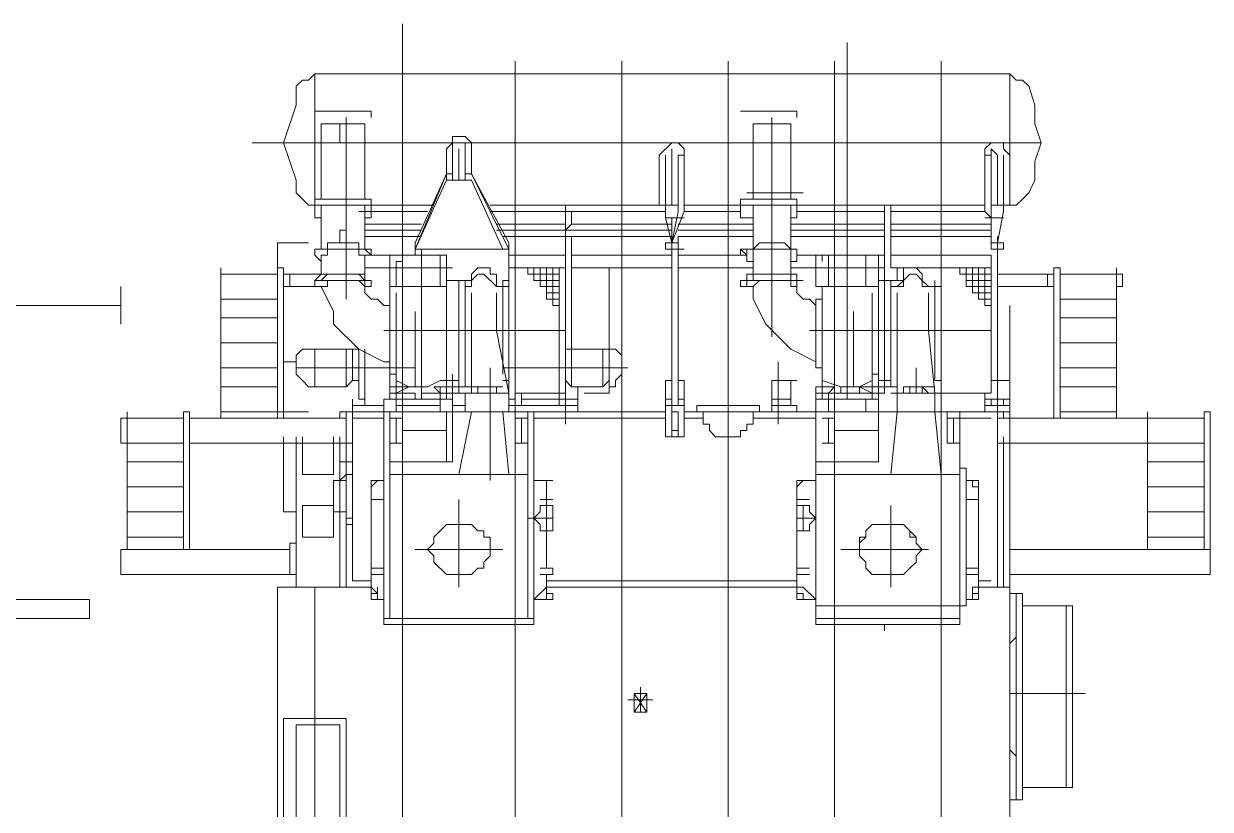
# Model space of a CAD drawing. Header units: millimetres. Extents: x -1005 to 294628, y -1154 to 182592.
# Drawn here: x 26256 to 39308, y 6525 to 15169 of the extents above; entities that cross this region are included whole.
import ezdxf

# ---------------------------------------------------------------- set-up
doc = ezdxf.new("R2010")
doc.units = ezdxf.units.MM
doc.layers.add('PDF_Geomertry', color=7, linetype='Continuous')

msp = doc.modelspace()

# ---------------------------------------------------------------- linework, layer by layer
at = {"layer": 'PDF_Geomertry', "lineweight": 5}
for points in [[(30423, 15169), (30423, 2014)], [(35313, 14962), (35313, 11036), (35313, 11105), (35107, 11105), (35107, 11036)], [(31663, 14756), (31663, 2014)], [(32834, 14756), (32834, 2014)], [(34005, 14756), (34005, 2014)], [(35175, 14756), (35175, 2014)], [(36346, 14756), (36346, 2014), (36415, 2014)], [(29459, 14618), (29390, 14549), (29321, 14549), (29252, 14480)], [(30767, 13172), (30079, 13172), (29459, 13172), (29459, 14618), (37104, 14618), (37104, 13172), (37104, 13723), (37035, 13791), (37035, 13860), (36897, 13860), (36828, 13791), (36828, 13723), (36828, 13172), (34762, 13172), (34142, 13172), (33522, 13172), (33522, 13723), (33522, 13103)], [(37104, 14618), (37173, 14549), (37242, 14549), (37311, 14480), (37379, 14274), (37379, 14067), (37448, 13860), (37379, 13654), (37379, 13447), (37311, 13309), (37242, 13240), (37173, 13172), (37104, 13172), (37035, 13172), (36966, 13172), (36966, 13723), (36897, 13791), (36897, 13723), (36828, 13723), (36828, 13103), (35795, 13103), (35795, 12965), (35795, 12896)], [(29252, 14480), (29252, 14274), (29114, 13860), (29252, 13447), (29252, 13309), (29321, 13240), (29390, 13172), (29459, 13172), (29459, 13172)], [(29459, 14136), (29459, 14205), (29665, 14205), (29459, 14205), (30079, 14205), (29872, 14205), (30079, 14205), (30079, 14136)], [(29803, 14136), (29803, 12138)], [(34142, 14205), (34349, 14205), (34142, 14205), (34762, 14205), (34556, 14205), (34762, 14205), (34762, 14136)], [(34487, 14136), (34487, 11725)], [(29528, 13240), (29528, 14067), (30010, 14067), (30010, 13240)], [(34280, 13240), (34280, 14067), (34693, 14067), (34693, 13240)], [(34487, 14067), (34487, 14067)], [(37448, 13860), (28770, 13860)], [(29734, 13860), (29803, 13860)], [(31181, 13516), (31181, 13516), (31181, 13791), (31181, 13860), (31112, 13929), (30974, 13929), (30974, 13860), (30905, 13791), (30905, 13516), (30905, 13447), (30905, 13447)], [(30974, 13447), (30974, 13860), (30974, 13516), (30974, 13516)], [(31112, 13447), (31112, 13860), (31181, 13860), (31181, 13516), (31181, 13516)], [(31387, 13172), (33247, 13172), (33247, 13723), (33385, 13860), (33454, 13860), (33522, 13791), (33522, 13723), (33454, 13723), (33454, 13103)], [(34142, 13034), (34142, 13103), (33522, 13103), (33385, 12758), (33316, 13034), (33454, 13034), (33316, 13034), (33316, 13103), (33316, 13723), (33316, 13103), (32214, 13103), (31387, 13103)], [(33316, 13723), (33316, 13723)], [(36828, 13103), (36897, 13034), (36897, 13103), (36897, 13723), (36897, 13172), (36966, 13172), (36966, 13172)], [(37035, 13723), (37035, 13723)], [(30974, 13516), (30974, 13516)], [(31112, 13516), (31181, 13516), (31181, 13516)], [(31181, 13447), (31181, 13447)], [(30010, 13034), (30079, 13034), (30079, 13240), (29459, 13240), (29459, 13034), (29528, 13034)], [(34280, 13034), (34142, 13034), (34142, 13240), (34762, 13240), (34762, 13034), (34693, 13034)], [(34831, 13309), (34211, 13309)], [(29459, 13103), (29459, 13103)], [(29528, 12689), (29528, 13172), (30010, 13172)], [(30699, 13103), (29941, 13103)], [(30010, 12689), (30010, 12689), (30010, 13172)], [(32283, 13103), (32283, 12965), (32214, 12896), (32214, 12965), (32214, 13103), (32214, 13172), (32214, 13103)], [(33454, 13172), (33385, 13172), (33316, 13172), (33247, 13172)], [(33316, 13103), (33316, 13034), (33316, 13034)], [(33454, 13103), (33385, 12758), (33385, 12758)], [(33522, 13172), (33522, 13172)], [(34142, 13172), (34142, 13172)], [(34280, 12689), (34280, 13172), (34693, 13172), (34693, 12689), (34693, 12689)], [(35726, 13172), (35726, 13103), (34762, 13103)], [(35726, 13103), (35726, 12965), (35726, 12896)], [(35795, 13103), (35795, 13172)], [(30010, 12965), (30630, 12965)], [(31456, 12965), (32214, 12965)], [(32283, 12965), (33385, 12965)], [(33385, 13034), (33385, 12758), (33385, 10968), (33316, 10968), (33522, 10968), (33522, 11036), (33522, 11243), (33454, 11243), (33454, 12483), (34280, 12483)], [(33454, 13034), (33522, 13034), (33522, 13034)], [(33454, 12965), (34280, 12965)], [(33522, 13034), (33522, 13034)], [(34693, 12965), (35726, 12965)], [(35795, 12965), (36897, 12965)], [(36828, 13034), (36828, 13034)], [(37035, 13034), (37035, 13034)], [(29803, 12758), (29734, 12758), (29803, 12758), (29803, 12896), (29734, 12896), (29734, 12758), (29665, 12758), (29597, 12758), (29597, 12689), (29459, 12689), (29459, 12621), (29459, 12689), (29665, 12689), (29459, 12689), (29459, 12621), (29528, 12552)], [(30010, 12896), (30630, 12896)], [(30010, 12827), (30630, 12827)], [(31456, 12896), (32214, 12896), (33385, 12896)], [(31525, 12827), (32214, 12827), (33385, 12827), (33385, 12483)], [(32214, 12483), (32214, 12483), (32214, 12621), (32214, 12827)], [(32283, 12827), (32283, 12483)], [(33454, 12896), (34280, 12896)], [(33454, 12483), (33454, 12827), (34280, 12827)], [(34487, 12896), (34487, 12896)], [(34693, 12827), (35726, 12827), (35726, 12896), (34693, 12896)], [(35726, 12827), (35726, 12621), (35726, 12483), (35658, 12483), (35726, 12483), (35726, 11243)], [(35658, 12345), (35795, 12345), (35864, 12345), (35864, 12483), (35795, 12483), (35795, 12621), (35795, 12827)], [(36897, 12896), (35795, 12896), (35795, 12827), (36897, 12827), (36897, 12758), (36897, 12758), (36897, 12689), (36897, 12689)], [(36897, 12689), (36897, 12689), (36897, 12758), (36897, 12689), (36966, 12689), (36966, 12758), (36966, 12827)], [(28426, 10899), (29046, 10899), (29046, 12758), (29390, 12758)], [(30010, 12345), (30079, 12345), (30010, 12345), (29734, 12345), (29941, 12345), (30010, 12276), (30010, 12345), (29941, 12414), (29734, 12414), (30010, 12414), (30010, 12621), (29941, 12621), (29941, 12689), (29734, 12689), (29665, 12689), (29597, 12689), (29597, 12621), (29528, 12621), (29528, 12414), (29114, 12414)], [(29734, 12758), (29941, 12758), (29941, 12689), (30010, 12689), (29734, 12689), (30010, 12689), (30079, 12689), (30079, 12621), (30010, 12621)], [(30561, 12689), (30561, 12689), (30561, 12621), (30079, 12621), (30423, 12621), (30630, 12621), (30836, 12621), (30836, 12552), (30836, 12276), (30836, 12276)], [(30630, 12689), (30630, 11036)], [(31525, 12689), (31525, 12689)], [(31594, 12345), (31594, 12276), (31594, 12689)], [(33316, 12689), (33316, 12689), (33316, 12758), (33385, 12758), (33385, 12689), (33385, 12689)], [(33522, 12689), (33316, 12689), (33385, 12689), (33385, 12758), (33385, 12689), (33385, 12689)], [(33385, 12758), (33385, 12758), (33385, 12689)], [(33454, 12758), (33454, 12689), (33454, 12758), (33385, 12758), (33385, 12758)], [(33385, 12758), (33385, 12689)], [(33454, 12758), (33454, 10968), (33454, 10968)], [(33454, 12689), (33454, 12689)], [(34142, 12621), (34142, 12689), (34280, 12689), (34349, 12758), (34349, 12758)], [(34211, 12621), (34142, 12689), (34349, 12689), (34349, 12689)], [(34280, 12552), (34211, 12552), (34211, 12621), (34142, 12621), (34211, 12621), (34211, 12689), (34349, 12689), (34280, 12689), (34280, 12621), (34280, 12414)], [(34349, 12758), (34624, 12758), (34693, 12689), (34349, 12689), (34693, 12689), (34693, 12621), (34693, 12621)], [(35658, 11243), (35795, 11243), (35795, 12345), (35795, 11174), (35658, 11174), (35658, 12276), (35658, 12621), (35589, 12621), (35313, 12621), (35520, 12621), (35726, 12621), (34762, 12621), (34762, 12689), (34693, 12689), (34349, 12689)], [(34693, 12552), (34762, 12552), (34762, 12689), (34693, 12689), (34762, 12689), (34762, 12621)], [(37104, 11243), (37104, 11243), (37104, 11036), (36966, 11036), (36966, 8970), (36966, 12758), (36966, 10968), (36897, 10968), (36897, 11036), (36897, 11036)], [(36897, 12758), (36897, 12689), (36897, 12758), (36966, 12758), (36966, 12689), (37035, 12689), (37035, 12758), (37035, 12689)], [(36966, 12758), (36897, 12758), (36897, 12758)], [(36966, 12758), (36966, 12758), (37035, 12758)], [(36966, 12758), (36966, 12758), (36966, 12689), (36966, 12689)], [(37035, 12758), (37035, 12689), (37035, 12689)], [(37035, 12758), (37035, 12689), (37035, 12689)], [(30905, 12207), (30905, 11174), (30905, 12276), (30905, 12621), (30630, 12621), (30285, 12621), (30285, 12276), (30630, 12276), (30285, 12276), (30285, 11174), (30285, 11312), (30285, 11036), (30285, 11105), (30354, 11105), (30354, 11036), (30354, 11105), (30354, 11174), (30354, 11312), (30285, 11312)], [(30285, 12621), (30285, 12621)], [(30423, 12621), (30423, 12552), (30354, 12552), (30354, 12552), (30354, 12276), (30354, 12276)], [(30836, 12621), (30836, 12552)], [(30905, 12621), (30905, 12621)], [(32145, 12621), (32145, 12621)], [(33454, 11863), (33454, 12552)], [(34693, 12621), (34693, 12621), (34693, 12414), (34762, 12414), (34762, 12345), (34693, 12345)], [(35038, 12276), (35038, 12207), (35038, 12276), (34969, 12276), (34969, 12621), (35038, 12621), (35038, 12552), (35038, 12621), (35313, 12621), (35107, 12621), (35107, 12552), (35107, 12276), (35107, 12276)], [(35520, 12621), (35520, 12552)], [(35520, 12552), (35520, 12276), (35520, 12276)], [(35726, 12621), (35726, 12621)], [(35864, 12621), (35864, 12621)], [(36897, 12483), (36897, 12621), (36897, 12621)], [(28426, 12276), (28426, 12414), (29046, 12414)], [(28426, 12414), (28426, 12414)], [(29183, 12414), (29183, 12276)], [(30285, 12483), (30010, 12483)], [(30010, 12345), (30010, 12345), (30010, 12414)], [(30974, 12483), (30216, 12483)], [(31525, 12276), (31456, 12276), (31456, 12345), (31456, 12414), (31387, 12414), (31387, 12483), (31250, 12483), (31181, 12414), (31181, 12345), (31181, 12276), (31112, 12276)], [(31456, 12276), (31318, 12414), (31250, 12414), (31181, 12345), (31181, 12276), (31112, 12276), (31112, 12276)], [(32352, 11036), (32352, 10968), (32145, 10968), (32145, 11105), (32214, 11105), (32214, 12483), (31594, 12483), (31594, 11036), (31663, 11036), (31663, 12483), (32145, 12483), (32145, 11105), (31663, 11105)], [(31663, 12483), (31594, 12483)], [(32145, 12345), (31869, 12345), (31869, 12483), (31869, 12414), (32145, 12414), (31801, 12414), (32145, 12414)], [(32214, 12483), (32145, 12483), (31801, 12483), (31801, 12414), (31801, 12483), (31801, 12483)], [(32145, 12138), (32007, 12138), (32007, 12483), (32007, 12207), (32145, 12207)], [(32145, 12070), (32076, 12070), (32076, 12483)], [(32627, 11587), (32283, 11587), (32283, 12483), (33385, 12483), (33385, 11243), (33316, 11243), (33316, 11036), (33385, 11036), (33385, 10968), (33385, 10968), (33385, 11036), (33316, 11036)], [(32420, 12483), (32696, 12483), (32696, 11105), (32420, 11105)], [(35658, 12483), (34969, 12483), (34693, 12483)], [(34693, 12345), (34693, 12414), (34693, 12414)], [(35726, 12483), (35726, 12483)], [(35864, 12483), (36897, 12483), (36553, 12483), (36553, 12483)], [(36897, 12483), (36346, 12483), (36346, 12483)], [(36897, 12414), (36553, 12414), (36553, 12483), (36553, 12414), (36553, 12483)], [(36897, 12345), (36622, 12345), (36622, 12483), (36622, 12276), (36897, 12276), (36691, 12276), (36691, 12483), (36691, 12207), (36897, 12207)], [(36897, 12138), (36760, 12138), (36760, 12483)], [(36897, 12070), (36828, 12070), (36828, 12483)], [(36897, 12483), (36897, 12483)], [(36966, 12414), (37586, 12414)], [(37517, 12414), (37517, 12276)], [(37655, 12483), (37655, 10830), (37586, 10830), (37586, 12483)], [(37655, 12414), (38275, 12414), (38344, 12414), (38344, 12276), (38275, 12276)], [(38275, 12483), (38275, 12483)], [(27324, 11863), (27324, 12276)], [(29114, 12276), (29459, 12276), (29459, 12345), (30079, 12345), (30079, 12276), (30079, 12276)], [(29528, 12276), (29528, 12276), (29665, 12001), (29665, 11863), (29941, 11587), (30216, 11450), (30285, 11450)], [(30285, 12138), (30285, 12138), (30285, 12070), (30216, 12070), (30148, 12138), (30079, 12138), (30010, 12207), (30010, 12276), (30010, 12276)], [(30079, 12276), (30079, 12276), (30010, 12276)], [(30079, 12276), (30010, 12276)], [(30354, 12276), (30354, 12276), (30354, 12276), (30423, 12276), (30630, 12276), (30836, 12276), (30836, 12276)], [(30423, 12276), (30423, 12276)], [(30836, 12276), (30836, 12276)], [(30905, 12345), (31043, 12345), (31043, 11174), (30905, 11174), (30905, 11312), (30905, 11036)], [(31043, 12345), (31181, 12345), (31181, 12345)], [(31112, 12345), (31112, 12345), (31112, 11243), (31112, 11174)], [(31456, 12345), (31456, 12276)], [(31456, 12276), (31456, 12276), (31594, 12276)], [(31525, 11243), (31594, 11243), (31594, 12345), (31525, 12345), (31525, 11312)], [(31594, 12276), (31594, 12276)], [(34142, 12276), (34211, 12276), (34211, 12345), (34280, 12345), (34349, 12345), (34280, 12276), (34280, 12276), (34211, 12276), (34142, 12276), (34142, 12345), (34831, 12345)], [(34280, 12276), (34280, 12138), (34418, 11863), (34693, 11587), (34969, 11450), (34969, 11450)], [(34762, 12276), (34762, 12276), (34762, 12345)], [(34969, 12138), (34969, 12070), (34900, 12138), (34831, 12138), (34762, 12207), (34762, 12276), (34762, 12276)], [(35520, 12276), (35520, 12276), (35520, 12276), (35313, 12276), (35658, 12276), (35313, 12276), (35038, 12276), (34969, 12276)], [(35038, 12276), (35038, 12276), (35038, 11174), (35038, 12207)], [(35038, 12276), (35038, 12276), (35313, 12276), (35107, 12276), (35107, 12276)], [(35107, 12276), (35107, 12276)], [(35795, 12345), (35795, 12345)], [(35864, 12345), (35933, 12345)], [(36140, 12345), (36209, 12276)], [(36277, 11243), (36277, 11243), (36277, 12345), (36277, 11312)], [(36277, 12276), (36346, 12276), (36346, 12345)], [(36277, 12345), (36277, 12345)], [(36966, 12276), (37586, 12276)], [(28426, 12138), (29046, 12138)], [(31456, 12207), (31456, 11794), (31594, 11105), (31043, 11105), (31594, 11105), (31456, 11105), (31456, 11174), (31387, 11174), (31387, 11105), (31318, 11105), (31250, 11105), (31181, 11105), (31112, 11105), (31112, 10899), (29872, 10899), (29734, 10899), (29734, 10830)], [(30285, 11381), (30285, 11381), (30285, 12138)], [(31043, 11243), (30905, 11243), (30836, 11243), (30699, 11174), (30492, 11174), (30354, 11174), (30354, 12207)], [(31181, 12207), (31181, 11174), (31181, 11105), (31043, 11105)], [(35726, 10899), (35726, 10899), (34969, 10899), (34969, 11036), (35107, 11036), (35589, 11036), (35589, 11312), (35589, 11174), (35589, 12207)], [(35038, 11381), (34969, 11381), (34969, 12138), (35038, 12138)], [(35864, 12207), (35864, 11174), (35864, 11105), (35864, 10899)], [(36209, 12207), (36209, 11794), (36277, 11105), (36277, 10899)], [(37655, 12138), (38275, 12138)], [(27324, 12070), (26084, 12070)], [(37104, 12070), (37104, 567)], [(28426, 11932), (29046, 11932)], [(30561, 12001), (30561, 12001), (30561, 11174)], [(30630, 12001), (30630, 12001), (30630, 11174)], [(35313, 12001), (35313, 12001), (35313, 11174)], [(35382, 12001), (35382, 12001), (35382, 11174)], [(37655, 11932), (38275, 11932)], [(30216, 11794), (32214, 11794)], [(34900, 11794), (36897, 11794)], [(28426, 11656), (29046, 11656)], [(37655, 11656), (38275, 11656)], [(29872, 11243), (29803, 11174), (29459, 11174), (29390, 11174), (29321, 11243), (29252, 11312), (29252, 11519), (29321, 11587), (29390, 11587), (29459, 11587), (29803, 11587)], [(29941, 11243), (29872, 11243), (29872, 11587), (29803, 11587), (29803, 11174)], [(29941, 11587), (29872, 11587)], [(29941, 11174), (29941, 11587), (29941, 11036), (30010, 11036)], [(32696, 11243), (32627, 11174), (32283, 11174), (32214, 11243), (32214, 11587), (32283, 11587), (32283, 11174)], [(32696, 11587), (32627, 11587), (32627, 11174)], [(28426, 11381), (29046, 11381)], [(29252, 11450), (29114, 11450), (29114, 10830)], [(30561, 11381), (29252, 11381)], [(31387, 11381), (31387, 10141)], [(32903, 11381), (31525, 11381)], [(33385, 10761), (33385, 11450)], [(34556, 10761), (34556, 11450)], [(36071, 11381), (36071, 11105)], [(36966, 10761), (36966, 11450)], [(37655, 11381), (38275, 11381)], [(29459, 11174), (29459, 11243)], [(30561, 11036), (30561, 11105), (30354, 11105), (30492, 11174), (30354, 11243), (30354, 11174)], [(30905, 11105), (30905, 11174), (30905, 11312), (30905, 11312)], [(30974, 11312), (30974, 11105), (30974, 11174)], [(32214, 10761), (32214, 11243), (32214, 11243)], [(33385, 11243), (33316, 11243)], [(33522, 11243), (33454, 11243)], [(34487, 11243), (34762, 11243), (34487, 11243), (34487, 11036), (34693, 11036), (34693, 11243)], [(34762, 11243), (34762, 11243)], [(35038, 11174), (35175, 11174), (35107, 11105), (34969, 11105), (34969, 11174), (35038, 11174), (35038, 11312), (35038, 11312), (35038, 11036)], [(35038, 11243), (35244, 11174), (35451, 11174), (35589, 11105), (35658, 11105), (35658, 11174), (35658, 11312), (35589, 11312)], [(35038, 11105), (35038, 11174), (35038, 11312)], [(35589, 11243), (35451, 11174), (35451, 11105)], [(35726, 11312), (35726, 11105), (35726, 11174)], [(35864, 11174), (35795, 11174), (35795, 11243)], [(36346, 11243), (36277, 11243)], [(28426, 11174), (29046, 11174)], [(30285, 11105), (30285, 11174), (30354, 11174), (30354, 11105), (30354, 11105)], [(30630, 11105), (30630, 11105), (30836, 11105), (30767, 11174)], [(30767, 11174), (30836, 11174), (30905, 11174), (30836, 11174), (30836, 11105), (30836, 11036)], [(30974, 11105), (30836, 11105), (30836, 11105)], [(30974, 11036), (30974, 11105), (31043, 11105), (31043, 11174), (31181, 11174), (31525, 11174)], [(31387, 11105), (31387, 11105)], [(31456, 11105), (31456, 11105)], [(31594, 11105), (31594, 10899), (31594, 10899)], [(31732, 11036), (32145, 11036), (32352, 11036), (32352, 11174)], [(32145, 11105), (32145, 10968)], [(34969, 11036), (34969, 11105)], [(35244, 11174), (35244, 11105)], [(35313, 11105), (35382, 11105), (35589, 11105), (35589, 11036), (35589, 11036)], [(35451, 11174), (35589, 11174)], [(35658, 11036), (35658, 11105), (35658, 11174), (35589, 11174), (35589, 11105), (35589, 11105)], [(35658, 11105), (35726, 11105), (35726, 11105)], [(35795, 11105), (35795, 11105), (35933, 11105)], [(35864, 11105), (35864, 11105)], [(35933, 11105), (35933, 11105), (35933, 11174), (36002, 11174), (36002, 11105), (36140, 11105)], [(35933, 11174), (36277, 11174)], [(36002, 11105), (36002, 11105)], [(36209, 11105), (36140, 11174), (36140, 11105), (36140, 11105)], [(36209, 11105), (36209, 11105), (36346, 11105)], [(36277, 11105), (36277, 11105)], [(36897, 11105), (36897, 11105), (36346, 11105), (36346, 11105)], [(36828, 10968), (36828, 11036), (36828, 11105)], [(37655, 11174), (38275, 11174)], [(29872, 11036), (29872, 11036)], [(29872, 10968), (30216, 10968), (29941, 10968), (29941, 10968)], [(30216, 11036), (30216, 10899), (30216, 10899)], [(30216, 11036), (30354, 11036), (30354, 11036)], [(33316, 10968), (33316, 10968), (33316, 11036), (33316, 10968), (33316, 10899), (31594, 10899), (31869, 10899), (31869, 8626), (31869, 8557), (30216, 8557), (30216, 8626)], [(30836, 10899), (30836, 11036), (30974, 11036), (30974, 10899), (30974, 10348), (30285, 10348)], [(30354, 10899), (30354, 11036), (30836, 11036), (30836, 11036)], [(30354, 10968), (30836, 10968)], [(30974, 10968), (31112, 10968)], [(31594, 10968), (32214, 10968), (31663, 10968), (31663, 10968)], [(32214, 10899), (32214, 10968), (32214, 10968)], [(32352, 10968), (32352, 10899)], [(33316, 10968), (33316, 10623), (33522, 10623), (33522, 10968), (33316, 10968), (33385, 10968), (33385, 11036), (33385, 11036)], [(33385, 11036), (33385, 11036)], [(33454, 11036), (33522, 11036)], [(35795, 10210), (35864, 10899), (33522, 10899), (33522, 10968), (33454, 10968)], [(33660, 10899), (33660, 10968), (34349, 10968), (34349, 10899)], [(34487, 11036), (34487, 10968)], [(34693, 11036), (34693, 10968)], [(35107, 11036), (35107, 11036), (35107, 10899)], [(35520, 10899), (35520, 11036), (35658, 11036), (35658, 10899)], [(36897, 11036), (36897, 10968), (36897, 11036), (36966, 11036), (37035, 11036), (37035, 10968), (36966, 10968), (36966, 10899), (36277, 10899), (36346, 10210)], [(36346, 11036), (36346, 11036)], [(36828, 11036), (36966, 11036), (36966, 11036)], [(36966, 10968), (36828, 10968), (36828, 10899)], [(36897, 10968), (37035, 10968), (37035, 10968)], [(36897, 10968), (36897, 10968)], [(37035, 11036), (37035, 10968), (37035, 11036), (37035, 10968), (37104, 10968), (37104, 10899), (36966, 10899), (36966, 10554), (38619, 10554), (39239, 10554)], [(29803, 10554), (29803, 10899), (29872, 10899), (29872, 10554), (28081, 10554)], [(29803, 10899), (29803, 10830), (28081, 10830)], [(29046, 10899), (29390, 10899)], [(31594, 10899), (31594, 10899), (31043, 10899), (31594, 10899), (31043, 10899), (30216, 10899), (30216, 8626), (31801, 8626), (31801, 10899)], [(30285, 10554), (30285, 10554), (30285, 10899), (30423, 10899), (30423, 10554), (30423, 10554)], [(30285, 8626), (30285, 10899)], [(30905, 10899), (30905, 10348)], [(30974, 10899), (30974, 10899)], [(31181, 10899), (31043, 10210)], [(31525, 10899), (31594, 10210)], [(31663, 10554), (31663, 10554), (31663, 10899), (31801, 10899), (31801, 10554), (31801, 10554)], [(31869, 10899), (31869, 10899)], [(33454, 10899), (33385, 10899), (33385, 10899)], [(33385, 10692), (33385, 10692), (33385, 10899), (33385, 10623), (33385, 10692), (33385, 10692), (33385, 10623)], [(33454, 10899), (33454, 10899), (33385, 10899), (33385, 10899)], [(33385, 10692), (33385, 10899), (33385, 10899)], [(33454, 10623), (33454, 10899)], [(33729, 10899), (33729, 10830), (33522, 10830)], [(34969, 10830), (34280, 10830), (34280, 10899)], [(36553, 8557), (36553, 8626), (36553, 10899), (36553, 8626), (34969, 8626), (34969, 10899), (34969, 8626), (34969, 8557)], [(34969, 10899), (34969, 10899)], [(35038, 10899), (35175, 10899), (35175, 10554), (35175, 10554), (35038, 10554), (35038, 10554)], [(35795, 10899), (35795, 10899), (36346, 10899), (35795, 10899), (36346, 10899), (36553, 10899)], [(35795, 10899), (35795, 10899)], [(36553, 10554), (36553, 10554), (36553, 10899), (36415, 10899), (36415, 10554), (36553, 10554), (36415, 10554), (36415, 10554)], [(36553, 10899), (36553, 10899)], [(37035, 10830), (37035, 10899)], [(37104, 9383), (39308, 9383), (39308, 10899), (39239, 10899), (39239, 9383), (39308, 9383), (39308, 9108), (37104, 9108), (37104, 9452), (37104, 9108)], [(37104, 10830), (37104, 10899)], [(37655, 10899), (38275, 10899)], [(28012, 10554), (27393, 10554), (27324, 10554), (27324, 10830), (27393, 10830), (28012, 10830)], [(28426, 10830), (28426, 10830)], [(30216, 10830), (29872, 10830)], [(30285, 10830), (30285, 10761)], [(30423, 10830), (30423, 10761)], [(31663, 10830), (31663, 10761)], [(31801, 10830), (31801, 10761)], [(33316, 10830), (31869, 10830)], [(33729, 10830), (33729, 10761), (33798, 10761), (33798, 10692), (33867, 10623), (34005, 10623), (34073, 10623), (34142, 10623), (34142, 10692), (34211, 10692), (34211, 10761), (34280, 10761), (34280, 10830)], [(36553, 10761), (36553, 10830), (36415, 10830), (36415, 10761)], [(36415, 10830), (36553, 10830), (36897, 10830)], [(36966, 10830), (38619, 10830), (39239, 10830)], [(38275, 10830), (38275, 10830)], [(39308, 10830), (39308, 10554), (39308, 10554)], [(39308, 10830), (39308, 10761)], [(37930, 4907), (37930, 4907), (29046, 4907), (37104, 4907), (37104, 10623)], [(29252, 10623), (29252, 8970)], [(29665, 10623), (29665, 10210), (29321, 10210), (29321, 10623)], [(29803, 10623), (29803, 10348), (29803, 10141), (29803, 10210), (29803, 10348), (29803, 10210), (29734, 10141), (29734, 10141)], [(29734, 10623), (29734, 10141)], [(30905, 10692), (30423, 10692)], [(33454, 10692), (33454, 10692)], [(35658, 10692), (35175, 10692)], [(37035, 8970), (37035, 10623)], [(27393, 10348), (28012, 10348)], [(29734, 10348), (29734, 10348)], [(35658, 10348), (34969, 10348)], [(38619, 10348), (39239, 10348)], [(29734, 9797), (29665, 9797), (29665, 10141), (29734, 10141), (29803, 10210), (29803, 10141), (29803, 10141)], [(29803, 10210), (29803, 10210)], [(30216, 10279), (30216, 10279)], [(31869, 10279), (31869, 10279)], [(34969, 10210), (34969, 10279), (34969, 10279)], [(27393, 10072), (28012, 10072)], [(29803, 9797), (29803, 9797), (29803, 10141), (29734, 10141), (29734, 9797), (29803, 9797), (29803, 8970)], [(30216, 9177), (30079, 9177), (30079, 9934), (30079, 10141), (30216, 10141)], [(30079, 10141), (30148, 10141), (30148, 10141)], [(30148, 10141), (30079, 10072)], [(32007, 10003), (32007, 10072), (32007, 10141), (32007, 9934), (32007, 9866), (31938, 9866), (31938, 9797), (31869, 9728), (31938, 9659), (31938, 9590), (32007, 9590), (32007, 9866), (32076, 9866), (32076, 9590), (32007, 9590), (32007, 9177)], [(32007, 10141), (31869, 10141)], [(32076, 10141), (32076, 10141)], [(34762, 10141), (34831, 10141), (34762, 10072), (34762, 10003)], [(34969, 10141), (34831, 10141), (34969, 10141), (34762, 10141), (34762, 9934), (34762, 9866)], [(36760, 9177), (36760, 9934), (36760, 10141), (36622, 10141), (36691, 10141), (36691, 10072), (36760, 10072)], [(36691, 10141), (36691, 10141), (36760, 10141)], [(38619, 10072), (39239, 10072)], [(31043, 8970), (31043, 9934)], [(27393, 9797), (28012, 9797)], [(29734, 9797), (29734, 8970), (29114, 8970), (29114, 8970)], [(29252, 9797), (29183, 9797), (29114, 9797)], [(34762, 9590), (34762, 9866), (34831, 9866), (34900, 9866), (34900, 9797), (34969, 9728), (34900, 9659), (34900, 9590), (34831, 9590), (34762, 9590), (34762, 9177), (34900, 9177)], [(34831, 9866), (34831, 9590)], [(35795, 8970), (35795, 9866)], [(38619, 9797), (39239, 9797)], [(29872, 9728), (29803, 9728), (29803, 9659), (29872, 9659)], [(29803, 9659), (29803, 9521), (29803, 9521), (29803, 9659), (29803, 9728)], [(31801, 9728), (32076, 9728)], [(34969, 9728), (34762, 9728)], [(36002, 9590), (36071, 9521), (36071, 9452), (36071, 9452)], [(36002, 9521), (36002, 9590), (36002, 9590)], [(29183, 9383), (27324, 9383), (27324, 9108), (29252, 9108), (29252, 9452), (29183, 9452), (29183, 9108)], [(27393, 9521), (28012, 9521)], [(30699, 9383), (30767, 9452), (30699, 9383), (30767, 9315), (30767, 9246), (30905, 9108), (31043, 9108), (31043, 9108)], [(31387, 9383), (31387, 9452), (31387, 9383), (31387, 9315), (31318, 9246), (31318, 9177), (31250, 9177), (31181, 9108), (31043, 9108)], [(36140, 9383), (36071, 9452), (36140, 9383), (36071, 9315), (36071, 9246), (36002, 9177), (36002, 9177), (35933, 9108), (35726, 9108), (35658, 9108), (35589, 9108), (35520, 9177), (35520, 9246), (35451, 9315), (35451, 9452), (35451, 9383)], [(36071, 9452), (36071, 9521), (36002, 9521)], [(38619, 9521), (39239, 9521)], [(31525, 9383), (30561, 9383)], [(36209, 9383), (35244, 9383)], [(38619, 9383), (38619, 9383)], [(30216, 9108), (30079, 9108), (30079, 9177)], [(31938, 9108), (32076, 9108), (32076, 9177), (31938, 9177)], [(34900, 9108), (34762, 9108), (34762, 9177)], [(36622, 9177), (36760, 9177), (36760, 9108)], [(29872, 9039), (30079, 9039)], [(30148, 8970), (30148, 8832), (30216, 8832), (30079, 8832), (30079, 8901), (30079, 9108)], [(32007, 8901), (32007, 9108)], [(34762, 9039), (32007, 9039)], [(34762, 8901), (34762, 9108)], [(36760, 8901), (36760, 9108), (36622, 9108)], [(36760, 9039), (36897, 9039)], [(29046, 4907), (29046, 4907), (29046, 8970)], [(30079, 8901), (30148, 8901), (30079, 8970), (29046, 8970)], [(29459, 2014), (29459, 8970)], [(31869, 8832), (32007, 8832), (32007, 8901), (32076, 8901), (32076, 8832), (31869, 8832), (32007, 8970), (34762, 8970), (34831, 8970), (34969, 8832), (34762, 8832), (34762, 8901), (34831, 8901), (34831, 8832), (34969, 8832)], [(37104, 6628), (37173, 6628), (37173, 8901), (37104, 8901), (37104, 8970), (36760, 8970), (36691, 8970), (36691, 8901), (36760, 8901), (36760, 8832), (36622, 8832), (36691, 8832), (36691, 8970)], [(37173, 8419), (37173, 8901), (37173, 8901), (37242, 8901), (37242, 6628), (37173, 6628), (37173, 7111), (37104, 7179)], [(31869, 8764), (31869, 8764)], [(37724, 8764), (37724, 8764), (37242, 8764)], [(37724, 8764), (37793, 8764), (37793, 6766), (37724, 6766)], [(31112, 8557), (31112, 8557)], [(35726, 8488), (35726, 8557), (35726, 8557)], [(37173, 8419), (37173, 8419), (37104, 8350)], [(37793, 8006), (37793, 8281)], [(33040, 7868), (33040, 7593)], [(32903, 7730), (33178, 7730)], [(32971, 7799), (33109, 7593)], [(33109, 7799), (32971, 7593)], [(37930, 7799), (37104, 7799)], [(29252, 7455), (29252, 7455)], [(29734, 7455), (29734, 7455)], [(37793, 7524), (37793, 7179)], [(29459, 7386), (29459, 7386)], [(37173, 7111), (37173, 7111)], [(37724, 6766), (37724, 6766), (37242, 6766)], [(37173, 6628), (37173, 6628)]]:
    msp.add_lwpolyline(points, dxfattribs=at)
for points in [[(29872, 14205), (29665, 14205)], [(34556, 14205), (34349, 14205)], [(29803, 14067), (29734, 14067), (29734, 13860), (29803, 13860)], [(34487, 13860), (34487, 14067)], [(34487, 13860), (34487, 13860)], [(31043, 13791), (31043, 13447), (31043, 13791)], [(33385, 13723), (33385, 13791), (33385, 13723)], [(33385, 13172), (33385, 13723)], [(37035, 13103), (37035, 13723)], [(31594, 12689), (31594, 12758), (31181, 13516), (31594, 12689), (30561, 12689), (30905, 13516), (30561, 12758), (30561, 12689)], [(30905, 13447), (30561, 12689)], [(30974, 13516), (30905, 13516)], [(31181, 13447), (30905, 13447)], [(31181, 13447), (31525, 12689)], [(29803, 13172), (29734, 13172), (29803, 13172)], [(30010, 13103), (30010, 13103)], [(30010, 13103), (30010, 13103)], [(30010, 13103), (30010, 13103)], [(36966, 12758), (37035, 13103)], [(37104, 13172), (37104, 13172)], [(37035, 13034), (36828, 13034)], [(36897, 12758), (36897, 13034)], [(32214, 12896), (32214, 12827)], [(33385, 12758), (33385, 12827)], [(34487, 12758), (34487, 12896)], [(29665, 12689), (29734, 12689)], [(30010, 12689), (30079, 12689), (30079, 12621), (30010, 12689)], [(33385, 12758), (33385, 12758)], [(33385, 12689), (33385, 12689)], [(34349, 12689), (34349, 12689)], [(34487, 12758), (34487, 12758)], [(34693, 12689), (34693, 12689)], [(36897, 12758), (36897, 12758)], [(30010, 12621), (30010, 12552)], [(31594, 12621), (32214, 12621)], [(32283, 12621), (33385, 12621)], [(33454, 12621), (34142, 12621)], [(35795, 12621), (36897, 12621)], [(28426, 10830), (28426, 12483)], [(28426, 12483), (28426, 12483)], [(29114, 10830), (29046, 10830), (29046, 12483), (29114, 12483)], [(29459, 12345), (29528, 12345), (29597, 12414), (29665, 12414), (29528, 12414)], [(29665, 12414), (29734, 12414)], [(31938, 12483), (31938, 12276), (32145, 12276), (31938, 12276)], [(34142, 12345), (34211, 12345), (34211, 12414), (34349, 12414), (34280, 12414), (34280, 12345)], [(34349, 12414), (34349, 12414)], [(34349, 12414), (34693, 12414)], [(36140, 12276), (36277, 12276), (36209, 12276), (36140, 12276), (36140, 12345), (36071, 12414), (36002, 12414), (35933, 12345), (35933, 12276), (35864, 12276), (35795, 12276), (35864, 12276), (35933, 12345), (35933, 12483), (36071, 12483), (36140, 12414), (36140, 12345)], [(36346, 11036), (36346, 12483)], [(36553, 12414), (36897, 12414)], [(36897, 11105), (36897, 12483)], [(36897, 12483), (36897, 12483)], [(37655, 12483), (37586, 12483), (37655, 12483)], [(38275, 10830), (38275, 12483)], [(29459, 12276), (29528, 12276), (29597, 12276), (29597, 12345), (29665, 12345), (29459, 12345)], [(29665, 12345), (29734, 12345)], [(30285, 12276), (30285, 12276)], [(30905, 12276), (30630, 12276)], [(30905, 12276), (30905, 12276)], [(34349, 12345), (34349, 12345)], [(34693, 12345), (34762, 12345), (34762, 12276), (34693, 12276), (34693, 12276), (34693, 12345), (34349, 12345), (34693, 12345)], [(35658, 12276), (35589, 12276)], [(29459, 11174), (29459, 11587)], [(30010, 10968), (30010, 11587)], [(32834, 11519), (32765, 11587), (32696, 11587), (32696, 11174), (32765, 11174), (32765, 11243), (32834, 11312)], [(31594, 11243), (31594, 11243)], [(36897, 11243), (36966, 11243)], [(36966, 11243), (37104, 11243)], [(31250, 11105), (31250, 11174), (31250, 11105)], [(31594, 11105), (31594, 11105)], [(31732, 10968), (31732, 11105)], [(36346, 11105), (35795, 11105)], [(29872, 9039), (29872, 11036)], [(33385, 10968), (33385, 11036)], [(33454, 11036), (33454, 10968)], [(34005, 10968), (34005, 11036)], [(34762, 10899), (34762, 10968), (34487, 10968), (34487, 10899)], [(36897, 10968), (36897, 10968)], [(27393, 9383), (27393, 10899), (27393, 9383)], [(28081, 10899), (28012, 10899), (28012, 9383), (28081, 9383)], [(31043, 10899), (31043, 10899)], [(33385, 10899), (33385, 10899)], [(35658, 10348), (35658, 10899)], [(36346, 10899), (36346, 10899)], [(38619, 9383), (38619, 10899)], [(30423, 10830), (30285, 10830)], [(30354, 10554), (30354, 10830)], [(31801, 10830), (31663, 10830)], [(31732, 10554), (31732, 10830)], [(35038, 10830), (35175, 10830)], [(35107, 10554), (35107, 10830)], [(36484, 10554), (36484, 10830)], [(29114, 9797), (29114, 10623)], [(33385, 10692), (33385, 10692), (33454, 10692)], [(30423, 10554), (30285, 10554)], [(31801, 10554), (31663, 10554)], [(29872, 10348), (29734, 10348)], [(29803, 10348), (29803, 10417)], [(29803, 9728), (29803, 10210)], [(29803, 10210), (29872, 10210)], [(29803, 10141), (29803, 10210)], [(29803, 10141), (29803, 10141), (29803, 10210)], [(30216, 8764), (30216, 10279)], [(31801, 10210), (30285, 10210)], [(31869, 8764), (31869, 10279)], [(34969, 10279), (34969, 8764)], [(36553, 10210), (34969, 10210)], [(36622, 10279), (36622, 8764), (36553, 8764), (36553, 10279)], [(32007, 10141), (32076, 10141), (31869, 10141)], [(30079, 9934), (30216, 9934)], [(32076, 9934), (31938, 9934)], [(34762, 9934), (34900, 9934)], [(36760, 9934), (36622, 9934)], [(29665, 9521), (29665, 9866), (29321, 9866), (29321, 9521)], [(30767, 9521), (30905, 9659), (31043, 9659), (30905, 9659)], [(31043, 9659), (31043, 9659)], [(31043, 9659), (31181, 9659), (31250, 9590), (31318, 9590), (31318, 9521), (31387, 9521), (31318, 9521), (31318, 9590), (31250, 9590), (31181, 9659)], [(35451, 9452), (35451, 9452), (35451, 9521), (35520, 9521), (35520, 9590), (35589, 9659), (35658, 9659), (35589, 9659), (35520, 9590), (35520, 9521)], [(35658, 9659), (35726, 9659)], [(35726, 9659), (35933, 9659), (36002, 9590), (35933, 9659)], [(30767, 9452), (30767, 9521)], [(31387, 9521), (31387, 9452)], [(26979, 8832), (26979, 8626), (19747, 8626), (19747, 8832)], [(30216, 8764), (30216, 8764)], [(36553, 8764), (34969, 8764)], [(34969, 8764), (34969, 8764)], [(37724, 6766), (37724, 8764)], [(31869, 8626), (30216, 8626)], [(31043, 8557), (30974, 8557)], [(30974, 8557), (30974, 8557)], [(31112, 8557), (31043, 8557)], [(31112, 8557), (31112, 8557)], [(36553, 8557), (34969, 8557)], [(35795, 8557), (35726, 8557)], [(35726, 8557), (35726, 8557)], [(35864, 8557), (35864, 8557), (35795, 8557)], [(33109, 7730), (33109, 7799), (32971, 7799), (32971, 7593), (33109, 7593), (33109, 7730)], [(29114, 7524), (29114, 5044), (29803, 5044), (29803, 7524)], [(29252, 6353), (29252, 7455)], [(29252, 7455), (29734, 7455)], [(29734, 6353), (29734, 7455)], [(29459, 7317), (29459, 7386)], [(29459, 7248), (29459, 7317)]]:
    msp.add_lwpolyline(points, close=True, dxfattribs=at)

doc.saveas('drawing.dxf')
